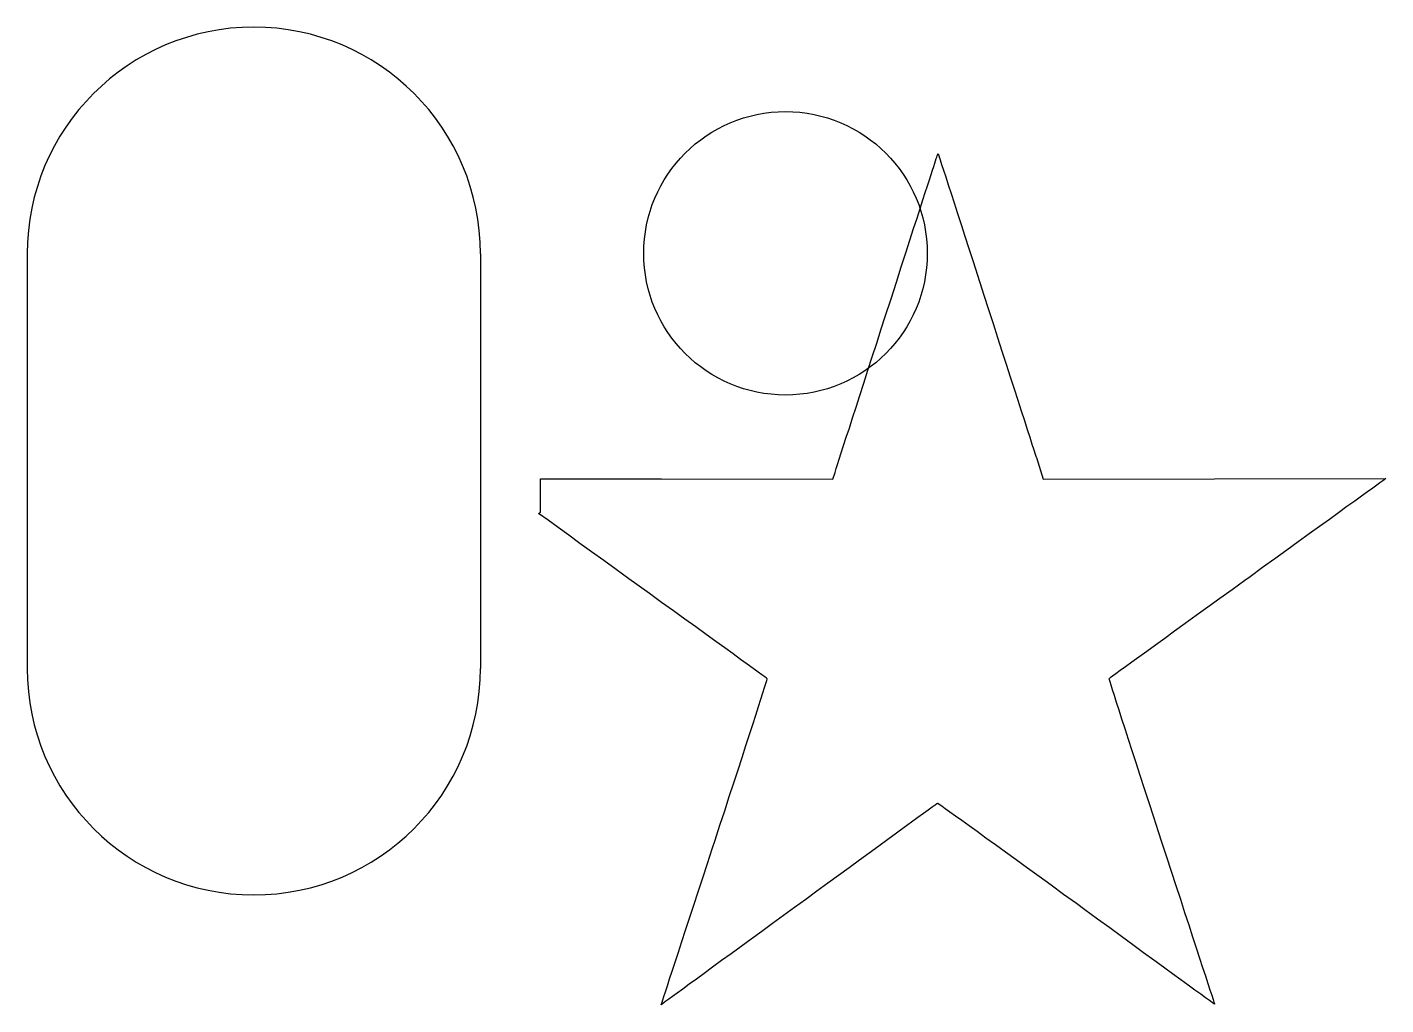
# Model space of a CAD drawing. Extents: x -22 to 351, y -111 to 35.
# Drawn here: x -17.424 to -13.821, y 19.882 to 22.476 of the extents above; entities that cross this region are included whole.
import ezdxf

# ---------------------------------------------------------------- set-up
doc = ezdxf.new("R2010")
doc.units = 0
doc.layers.add('BLACK', color=7, linetype='CONTINUOUS')

msp = doc.modelspace()

# ---------------------------------------------------------------- linework, layer by layer
at = {"layer": 'BLACK', "linetype": 'CONTINUOUS'}
for p, q in [((-15.015, 22.1216), (-15.0131, 22.1272)), ((-15.015, 22.1216), (-15.0131, 22.1272)), ((-15.0131, 22.1272), (-15.0117, 22.1315)), ((-15.0131, 22.1272), (-15.0117, 22.1315)), ((-15.0117, 22.1315), (-15.0106, 22.1348)), ((-15.0117, 22.1315), (-15.0106, 22.1348)), ((-15.0106, 22.1348), (-15.0097, 22.1371)), ((-15.0106, 22.1348), (-15.0097, 22.1371)), ((-15.0097, 22.1371), (-15.0092, 22.1387)), ((-15.0097, 22.1371), (-15.0092, 22.1387)), ((-15.0092, 22.1387), (-15.0088, 22.1396)), ((-15.0092, 22.1387), (-15.0088, 22.1396)), ((-15.0088, 22.1396), (-15.0085, 22.1401)), ((-15.0088, 22.1396), (-15.0085, 22.1401)), ((-15.0085, 22.1401), (-15.0084, 22.1402)), ((-15.0085, 22.1401), (-15.0084, 22.1402)), ((-15.0084, 22.1402), (-15.0083, 22.1401)), ((-15.0084, 22.1402), (-15.0083, 22.1401)), ((-15.0083, 22.1401), (-15.0083, 22.1399)), ((-15.0083, 22.1401), (-15.0083, 22.1399)), ((-15.0083, 22.1399), (-15.0082, 22.1398)), ((-15.0083, 22.1399), (-15.0082, 22.1398)), ((-15.0082, 22.1398), (-15.0075, 22.1379)), ((-15.0082, 22.1398), (-15.0075, 22.1379)), ((-15.0075, 22.1379), (-15.0057, 22.1324)), ((-15.0075, 22.1379), (-15.0057, 22.1324)), ((-15.0057, 22.1324), (-15.0028, 22.1236)), ((-15.0057, 22.1324), (-15.0028, 22.1236)), ((-15.0028, 22.1236), (-14.9989, 22.1115)), ((-15.0028, 22.1236), (-14.9989, 22.1115)), ((-15.027, 22.0847), (-15.0232, 22.0965)), ((-15.027, 22.0847), (-15.0232, 22.0965)), ((-15.0232, 22.0965), (-15.02, 22.1064)), ((-15.0232, 22.0965), (-15.02, 22.1064)), ((-15.02, 22.1064), (-15.0172, 22.1148)), ((-15.02, 22.1064), (-15.0172, 22.1148)), ((-15.0172, 22.1148), (-15.015, 22.1216)), ((-15.0172, 22.1148), (-15.015, 22.1216)), ((-14.9989, 22.1115), (-14.994, 22.0965)), ((-14.9989, 22.1115), (-14.994, 22.0965)), ((-14.994, 22.0965), (-14.9882, 22.0786)), ((-14.994, 22.0965), (-14.9882, 22.0786)), ((-15.0422, 22.0376), (-15.0365, 22.0555)), ((-15.0422, 22.0376), (-15.0365, 22.0555)), ((-15.0365, 22.0555), (-15.0314, 22.0711)), ((-15.0365, 22.0555), (-15.0314, 22.0711)), ((-15.0314, 22.0711), (-15.027, 22.0847)), ((-15.0314, 22.0711), (-15.027, 22.0847)), ((-14.9882, 22.0786), (-14.9815, 22.058)), ((-14.9882, 22.0786), (-14.9815, 22.058)), ((-14.9815, 22.058), (-14.9741, 22.0349)), ((-14.9815, 22.058), (-14.9741, 22.0349)), ((-15.0561, 21.9948), (-15.0488, 22.0175)), ((-15.0561, 21.9948), (-15.0488, 22.0175)), ((-15.0488, 22.0175), (-15.0422, 22.0376)), ((-15.0488, 22.0175), (-15.0422, 22.0376)), ((-14.9741, 22.0349), (-14.9658, 22.0096)), ((-14.9741, 22.0349), (-14.9658, 22.0096)), ((-15.0642, 21.9696), (-15.0561, 21.9948)), ((-15.0642, 21.9696), (-15.0561, 21.9948)), ((-14.9658, 22.0096), (-14.9569, 21.982)), ((-14.9658, 22.0096), (-14.9569, 21.982)), ((-14.9569, 21.982), (-14.9474, 21.9525)), ((-14.9569, 21.982), (-14.9474, 21.9525)), ((-15.0732, 21.9416), (-15.0642, 21.9696)), ((-15.0732, 21.9416), (-15.0642, 21.9696)), ((-14.9474, 21.9525), (-14.9373, 21.9213)), ((-14.9474, 21.9525), (-14.9373, 21.9213)), ((-15.0941, 21.8769), (-15.0832, 21.9107)), ((-15.0941, 21.8769), (-15.0832, 21.9107)), ((-15.0832, 21.9107), (-15.0732, 21.9416)), ((-15.0832, 21.9107), (-15.0732, 21.9416)), ((-14.9373, 21.9213), (-14.9267, 21.8884)), ((-14.9373, 21.9213), (-14.9267, 21.8884)), ((-17.424, 21.875), (-17.424, 20.775)), ((-16.222, 21.875), (-16.222, 20.775)), ((-15.106, 21.8398), (-15.0941, 21.8769)), ((-15.106, 21.8398), (-15.0941, 21.8769)), ((-14.9267, 21.8884), (-14.9156, 21.8541)), ((-14.9267, 21.8884), (-14.9156, 21.8541)), ((-15.119, 21.7994), (-15.106, 21.8398)), ((-15.119, 21.7994), (-15.106, 21.8398)), ((-14.9156, 21.8541), (-14.9041, 21.8185)), ((-14.9156, 21.8541), (-14.9041, 21.8185)), ((-15.1331, 21.7556), (-15.119, 21.7994)), ((-15.1331, 21.7556), (-15.119, 21.7994)), ((-14.9041, 21.8185), (-14.8923, 21.7819)), ((-14.9041, 21.8185), (-14.8923, 21.7819)), ((-14.8923, 21.7819), (-14.8868, 21.7649)), ((-14.8923, 21.7819), (-14.8868, 21.7649)), ((-14.8868, 21.7649), (-14.8746, 21.727)), ((-14.8868, 21.7649), (-14.8746, 21.727)), ((-15.1484, 21.7082), (-15.1331, 21.7556)), ((-15.1484, 21.7082), (-15.1331, 21.7556)), ((-14.8746, 21.727), (-14.8625, 21.6895)), ((-14.8746, 21.727), (-14.8625, 21.6895)), ((-15.1589, 21.6758), (-15.1484, 21.7082)), ((-15.1589, 21.6758), (-15.1484, 21.7082)), ((-15.171, 21.6381), (-15.1589, 21.6758)), ((-15.171, 21.6381), (-15.1589, 21.6758)), ((-14.8625, 21.6895), (-14.8506, 21.6527)), ((-14.8625, 21.6895), (-14.8506, 21.6527)), ((-15.1828, 21.6014), (-15.171, 21.6381)), ((-15.1828, 21.6014), (-15.171, 21.6381)), ((-14.8506, 21.6527), (-14.839, 21.6168)), ((-14.8506, 21.6527), (-14.839, 21.6168)), ((-15.1943, 21.5659), (-15.1828, 21.6014)), ((-15.1943, 21.5659), (-15.1828, 21.6014)), ((-14.839, 21.6168), (-14.8278, 21.582)), ((-14.839, 21.6168), (-14.8278, 21.582)), ((-14.8278, 21.582), (-14.817, 21.5486)), ((-14.8278, 21.582), (-14.817, 21.5486)), ((-15.2053, 21.5318), (-15.1943, 21.5659)), ((-15.2053, 21.5318), (-15.1943, 21.5659)), ((-14.817, 21.5486), (-14.8067, 21.5167)), ((-14.817, 21.5486), (-14.8067, 21.5167)), ((-15.2158, 21.4992), (-15.2053, 21.5318)), ((-15.2158, 21.4992), (-15.2053, 21.5318)), ((-14.8067, 21.5167), (-14.797, 21.4866)), ((-14.8067, 21.5167), (-14.797, 21.4866)), ((-15.2257, 21.4683), (-15.2158, 21.4992)), ((-15.2257, 21.4683), (-15.2158, 21.4992)), ((-14.797, 21.4866), (-14.788, 21.4585)), ((-14.797, 21.4866), (-14.788, 21.4585)), ((-15.2437, 21.4125), (-15.2351, 21.4393)), ((-15.2437, 21.4125), (-15.2351, 21.4393)), ((-15.2351, 21.4393), (-15.2257, 21.4683)), ((-15.2351, 21.4393), (-15.2257, 21.4683)), ((-14.788, 21.4585), (-14.7796, 21.4326)), ((-14.788, 21.4585), (-14.7796, 21.4326)), ((-15.2517, 21.3879), (-15.2437, 21.4125)), ((-15.2517, 21.3879), (-15.2437, 21.4125)), ((-14.7796, 21.4326), (-14.772, 21.409)), ((-14.7796, 21.4326), (-14.772, 21.409)), ((-14.772, 21.409), (-14.7652, 21.3882)), ((-14.772, 21.409), (-14.7652, 21.3882)), ((-15.2651, 21.3463), (-15.2588, 21.3658)), ((-15.2651, 21.3463), (-15.2588, 21.3658)), ((-15.2588, 21.3658), (-15.2517, 21.3879)), ((-15.2588, 21.3658), (-15.2517, 21.3879)), ((-14.7652, 21.3882), (-14.7594, 21.3701)), ((-14.7652, 21.3882), (-14.7594, 21.3701)), ((-14.7594, 21.3701), (-14.7546, 21.3551)), ((-14.7594, 21.3701), (-14.7546, 21.3551)), ((-15.2705, 21.3296), (-15.2651, 21.3463)), ((-15.2705, 21.3296), (-15.2651, 21.3463)), ((-14.7546, 21.3551), (-14.7508, 21.3434)), ((-14.7546, 21.3551), (-14.7508, 21.3434)), ((-14.7508, 21.3434), (-14.7481, 21.3351)), ((-14.7508, 21.3434), (-14.7481, 21.3351)), ((-14.7481, 21.3351), (-14.7477, 21.334)), ((-14.7481, 21.3351), (-14.7477, 21.334)), ((-14.7477, 21.334), (-14.7293, 21.2772)), ((-14.7477, 21.334), (-14.7293, 21.2772)), ((-15.2875, 21.2772), (-15.2817, 21.2948)), ((-15.2875, 21.2772), (-15.2817, 21.2948)), ((-15.2817, 21.2948), (-15.2806, 21.2984)), ((-15.2817, 21.2948), (-15.2806, 21.2984)), ((-15.2806, 21.2984), (-15.2783, 21.3055)), ((-15.2806, 21.2984), (-15.2783, 21.3055)), ((-15.2783, 21.3055), (-15.2749, 21.316)), ((-15.2783, 21.3055), (-15.2749, 21.316)), ((-15.2749, 21.316), (-15.2705, 21.3296)), ((-15.2749, 21.316), (-15.2705, 21.3296)), ((-16.063, 21.189), (-16.063, 21.2781)), ((-16.063, 21.2781), (-16.0577, 21.2781)), ((-16.063, 21.189), (-16.063, 21.2781)), ((-16.063, 21.2781), (-16.0577, 21.2781)), ((-16.0577, 21.2781), (-16.0283, 21.2781)), ((-16.0577, 21.2781), (-16.0283, 21.2781)), ((-16.0283, 21.2781), (-15.9967, 21.2781)), ((-16.0283, 21.2781), (-15.9967, 21.2781)), ((-15.9967, 21.2781), (-15.9631, 21.2781)), ((-15.9967, 21.2781), (-15.9631, 21.2781)), ((-15.9631, 21.2781), (-15.9277, 21.2781)), ((-15.9631, 21.2781), (-15.9277, 21.2781)), ((-15.9277, 21.2781), (-15.8905, 21.278)), ((-15.9277, 21.2781), (-15.8905, 21.278)), ((-15.8905, 21.278), (-15.8519, 21.278)), ((-15.8905, 21.278), (-15.8519, 21.278)), ((-15.8519, 21.278), (-15.8119, 21.2779)), ((-15.8519, 21.278), (-15.8119, 21.2779)), ((-15.8119, 21.2779), (-15.7707, 21.2779)), ((-15.8119, 21.2779), (-15.7707, 21.2779)), ((-15.7707, 21.2779), (-15.7416, 21.2779)), ((-15.7707, 21.2779), (-15.7416, 21.2779)), ((-15.7416, 21.2779), (-15.2875, 21.2772)), ((-15.7416, 21.2779), (-15.2875, 21.2772)), ((-14.7293, 21.2772), (-14.2752, 21.2778)), ((-14.7293, 21.2772), (-14.2752, 21.2778)), ((-14.2752, 21.2778), (-13.821, 21.2785)), ((-14.2752, 21.2778), (-13.821, 21.2785)), ((-13.8447, 21.2613), (-13.8557, 21.2534)), ((-13.8447, 21.2613), (-13.8557, 21.2534)), ((-13.8365, 21.2673), (-13.8447, 21.2613)), ((-13.8365, 21.2673), (-13.8447, 21.2613)), ((-13.8312, 21.2711), (-13.8365, 21.2673)), ((-13.8312, 21.2711), (-13.8365, 21.2673)), ((-13.8289, 21.2728), (-13.8312, 21.2711)), ((-13.8289, 21.2728), (-13.8312, 21.2711)), ((-13.821, 21.2785), (-13.8289, 21.2728)), ((-13.821, 21.2785), (-13.8289, 21.2728)), ((-13.8852, 21.232), (-13.9035, 21.2188)), ((-13.8852, 21.232), (-13.9035, 21.2188)), ((-13.8692, 21.2436), (-13.8852, 21.232)), ((-13.8692, 21.2436), (-13.8852, 21.232)), ((-13.8557, 21.2534), (-13.8692, 21.2436)), ((-13.8557, 21.2534), (-13.8692, 21.2436)), ((-16.0677, 21.1858), (-16.063, 21.189)), ((-16.0677, 21.1858), (-16.063, 21.189)), ((-16.0427, 21.1677), (-16.0677, 21.1858)), ((-16.0427, 21.1677), (-16.0677, 21.1858)), ((-13.9465, 21.1878), (-13.9708, 21.1702)), ((-13.9465, 21.1878), (-13.9708, 21.1702)), ((-13.924, 21.204), (-13.9465, 21.1878)), ((-13.924, 21.204), (-13.9465, 21.1878)), ((-13.9035, 21.2188), (-13.924, 21.204)), ((-13.9035, 21.2188), (-13.924, 21.204)), ((-16.016, 21.1484), (-16.0427, 21.1677)), ((-16.016, 21.1484), (-16.0427, 21.1677)), ((-13.9968, 21.1513), (-14.0245, 21.1314)), ((-13.9968, 21.1513), (-14.0245, 21.1314)), ((-13.9708, 21.1702), (-13.9968, 21.1513)), ((-13.9708, 21.1702), (-13.9968, 21.1513)), ((-15.9877, 21.128), (-16.016, 21.1484)), ((-15.9877, 21.128), (-16.016, 21.1484)), ((-15.9581, 21.1065), (-15.9877, 21.128)), ((-15.9581, 21.1065), (-15.9877, 21.128)), ((-14.0245, 21.1314), (-14.0535, 21.1103)), ((-14.0245, 21.1314), (-14.0535, 21.1103)), ((-15.9272, 21.0842), (-15.9581, 21.1065)), ((-15.9272, 21.0842), (-15.9581, 21.1065)), ((-15.8951, 21.061), (-15.9272, 21.0842)), ((-15.8951, 21.061), (-15.9272, 21.0842)), ((-14.0839, 21.0884), (-14.1153, 21.0657)), ((-14.0839, 21.0884), (-14.1153, 21.0657)), ((-14.0535, 21.1103), (-14.0839, 21.0884)), ((-14.0535, 21.1103), (-14.0839, 21.0884)), ((-15.8621, 21.0372), (-15.8951, 21.061)), ((-15.8621, 21.0372), (-15.8951, 21.061)), ((-14.1478, 21.0422), (-14.1811, 21.0181)), ((-14.1478, 21.0422), (-14.1811, 21.0181)), ((-14.1153, 21.0657), (-14.1478, 21.0422)), ((-14.1153, 21.0657), (-14.1478, 21.0422)), ((-15.8283, 21.0127), (-15.8621, 21.0372)), ((-15.8283, 21.0127), (-15.8621, 21.0372)), ((-15.8073, 20.9976), (-15.8283, 21.0127)), ((-15.8073, 20.9976), (-15.8283, 21.0127)), ((-14.1952, 21.0079), (-14.2288, 20.9837)), ((-14.1952, 21.0079), (-14.2288, 20.9837)), ((-14.1811, 21.0181), (-14.1952, 21.0079)), ((-14.1811, 21.0181), (-14.1952, 21.0079)), ((-15.774, 20.9735), (-15.8073, 20.9976)), ((-15.774, 20.9735), (-15.8073, 20.9976)), ((-15.7415, 20.95), (-15.774, 20.9735)), ((-15.7415, 20.95), (-15.774, 20.9735)), ((-14.2288, 20.9837), (-14.2615, 20.96)), ((-14.2288, 20.9837), (-14.2615, 20.96)), ((-15.7102, 20.9274), (-15.7415, 20.95)), ((-15.7102, 20.9274), (-15.7415, 20.95)), ((-14.2932, 20.9371), (-14.3238, 20.915)), ((-14.2932, 20.9371), (-14.3238, 20.915)), ((-14.2615, 20.96), (-14.2932, 20.9371)), ((-14.2615, 20.96), (-14.2932, 20.9371)), ((-15.68, 20.9055), (-15.7102, 20.9274)), ((-15.68, 20.9055), (-15.7102, 20.9274)), ((-15.6512, 20.8847), (-15.68, 20.9055)), ((-15.6512, 20.8847), (-15.68, 20.9055)), ((-14.3238, 20.915), (-14.3531, 20.8937)), ((-14.3238, 20.915), (-14.3531, 20.8937)), ((-15.6238, 20.8649), (-15.6512, 20.8847)), ((-15.6238, 20.8649), (-15.6512, 20.8847)), ((-15.5981, 20.8463), (-15.6238, 20.8649)), ((-15.5981, 20.8463), (-15.6238, 20.8649)), ((-14.3811, 20.8735), (-14.4074, 20.8545)), ((-14.3811, 20.8735), (-14.4074, 20.8545)), ((-14.3531, 20.8937), (-14.3811, 20.8735)), ((-14.3531, 20.8937), (-14.3811, 20.8735)), ((-15.5742, 20.829), (-15.5981, 20.8463)), ((-15.5742, 20.829), (-15.5981, 20.8463)), ((-15.5521, 20.8131), (-15.5742, 20.829)), ((-15.5521, 20.8131), (-15.5742, 20.829)), ((-14.4321, 20.8366), (-14.455, 20.82)), ((-14.4321, 20.8366), (-14.455, 20.82)), ((-14.4074, 20.8545), (-14.4321, 20.8366)), ((-14.4074, 20.8545), (-14.4321, 20.8366)), ((-15.5322, 20.7986), (-15.5521, 20.8131)), ((-15.5322, 20.7986), (-15.5521, 20.8131)), ((-15.5144, 20.7858), (-15.5322, 20.7986)), ((-15.5144, 20.7858), (-15.5322, 20.7986)), ((-14.4947, 20.7913), (-14.5112, 20.7794)), ((-14.4947, 20.7913), (-14.5112, 20.7794)), ((-14.4759, 20.8049), (-14.4947, 20.7913)), ((-14.4759, 20.8049), (-14.4947, 20.7913)), ((-14.455, 20.82), (-14.4759, 20.8049)), ((-14.455, 20.82), (-14.4759, 20.8049)), ((-15.4989, 20.7746), (-15.5144, 20.7858)), ((-15.4989, 20.7746), (-15.5144, 20.7858)), ((-15.4859, 20.7651), (-15.4989, 20.7746)), ((-15.4859, 20.7651), (-15.4989, 20.7746)), ((-15.4755, 20.7576), (-15.4859, 20.7651)), ((-15.4755, 20.7576), (-15.4859, 20.7651)), ((-15.4679, 20.7521), (-15.4755, 20.7576)), ((-15.4679, 20.7521), (-15.4755, 20.7576)), ((-14.5458, 20.7543), (-14.5518, 20.7499)), ((-14.5458, 20.7543), (-14.5518, 20.7499)), ((-14.5369, 20.7607), (-14.5458, 20.7543)), ((-14.5369, 20.7607), (-14.5458, 20.7543)), ((-14.5253, 20.7691), (-14.5369, 20.7607)), ((-14.5253, 20.7691), (-14.5369, 20.7607)), ((-14.5112, 20.7794), (-14.5253, 20.7691)), ((-14.5112, 20.7794), (-14.5253, 20.7691)), ((-15.4729, 20.7102), (-15.4684, 20.7242)), ((-15.4729, 20.7102), (-15.4684, 20.7242)), ((-15.4684, 20.7242), (-15.4651, 20.735)), ((-15.4684, 20.7242), (-15.4651, 20.735)), ((-15.4632, 20.7486), (-15.4679, 20.7521)), ((-15.4632, 20.7486), (-15.4679, 20.7521)), ((-15.4651, 20.735), (-15.4628, 20.7426)), ((-15.4651, 20.735), (-15.4628, 20.7426)), ((-15.4615, 20.7474), (-15.4632, 20.7486)), ((-15.4615, 20.7474), (-15.4632, 20.7486)), ((-15.4628, 20.7426), (-15.4616, 20.7467)), ((-15.4628, 20.7426), (-15.4616, 20.7467)), ((-15.4616, 20.7467), (-15.4615, 20.7474)), ((-15.4616, 20.7467), (-15.4615, 20.7474)), ((-14.5549, 20.7476), (-14.5553, 20.7473)), ((-14.5549, 20.7476), (-14.5553, 20.7473)), ((-14.5553, 20.7473), (-14.5548, 20.7454)), ((-14.5553, 20.7473), (-14.5548, 20.7454)), ((-14.5518, 20.7499), (-14.5549, 20.7476)), ((-14.5518, 20.7499), (-14.5549, 20.7476)), ((-14.5548, 20.7454), (-14.5532, 20.7398)), ((-14.5548, 20.7454), (-14.5532, 20.7398)), ((-14.5532, 20.7398), (-14.5505, 20.7309)), ((-14.5532, 20.7398), (-14.5505, 20.7309)), ((-14.5505, 20.7309), (-14.5467, 20.7188)), ((-14.5505, 20.7309), (-14.5467, 20.7188)), ((-14.5467, 20.7188), (-14.5418, 20.7036)), ((-14.5467, 20.7188), (-14.5418, 20.7036)), ((-15.4846, 20.6736), (-15.4783, 20.6933)), ((-15.4846, 20.6736), (-15.4783, 20.6933)), ((-15.4783, 20.6933), (-15.4729, 20.7102)), ((-15.4783, 20.6933), (-15.4729, 20.7102)), ((-14.5418, 20.7036), (-14.5361, 20.6854)), ((-14.5418, 20.7036), (-14.5361, 20.6854)), ((-14.5361, 20.6854), (-14.5294, 20.6646)), ((-14.5361, 20.6854), (-14.5294, 20.6646)), ((-15.4998, 20.6264), (-15.4918, 20.6512)), ((-15.4998, 20.6264), (-15.4918, 20.6512)), ((-15.4918, 20.6512), (-15.4846, 20.6736)), ((-15.4918, 20.6512), (-15.4846, 20.6736)), ((-14.5294, 20.6646), (-14.5219, 20.6412)), ((-14.5294, 20.6646), (-14.5219, 20.6412)), ((-15.5085, 20.5992), (-15.4998, 20.6264)), ((-15.5085, 20.5992), (-15.4998, 20.6264)), ((-14.5219, 20.6412), (-14.5135, 20.6154)), ((-14.5219, 20.6412), (-14.5135, 20.6154)), ((-14.5135, 20.6154), (-14.5045, 20.5873)), ((-14.5135, 20.6154), (-14.5045, 20.5873)), ((-15.518, 20.57), (-15.5085, 20.5992)), ((-15.518, 20.57), (-15.5085, 20.5992)), ((-14.5045, 20.5873), (-14.4947, 20.5571)), ((-14.5045, 20.5873), (-14.4947, 20.5571)), ((-15.5389, 20.5057), (-15.5282, 20.5387)), ((-15.5389, 20.5057), (-15.5282, 20.5387)), ((-15.5282, 20.5387), (-15.518, 20.57)), ((-15.5282, 20.5387), (-15.518, 20.57)), ((-14.4947, 20.5571), (-14.4843, 20.5251)), ((-14.4947, 20.5571), (-14.4843, 20.5251)), ((-15.5502, 20.471), (-15.5389, 20.5057)), ((-15.5502, 20.471), (-15.5389, 20.5057)), ((-14.4843, 20.5251), (-14.4733, 20.4913)), ((-14.4843, 20.5251), (-14.4733, 20.4913)), ((-15.562, 20.4348), (-15.5502, 20.471)), ((-15.562, 20.4348), (-15.5502, 20.471)), ((-14.4733, 20.4913), (-14.4618, 20.4559)), ((-14.4733, 20.4913), (-14.4618, 20.4559)), ((-15.5742, 20.3973), (-15.562, 20.4348)), ((-15.5742, 20.3973), (-15.562, 20.4348)), ((-14.4618, 20.4559), (-14.4498, 20.4191)), ((-14.4618, 20.4559), (-14.4498, 20.4191)), ((-15.5868, 20.3587), (-15.5742, 20.3973)), ((-15.5868, 20.3587), (-15.5742, 20.3973)), ((-15.0343, 20.3991), (-15.0469, 20.3899)), ((-15.0343, 20.3991), (-15.0469, 20.3899)), ((-15.0241, 20.4065), (-15.0343, 20.3991)), ((-15.0241, 20.4065), (-15.0343, 20.3991)), ((-15.0165, 20.412), (-15.0241, 20.4065)), ((-15.0165, 20.412), (-15.0241, 20.4065)), ((-15.0118, 20.4154), (-15.0165, 20.412)), ((-15.0118, 20.4154), (-15.0165, 20.412)), ((-15.0101, 20.4166), (-15.0118, 20.4154)), ((-15.0101, 20.4166), (-15.0118, 20.4154)), ((-15.0092, 20.4162), (-15.0101, 20.4166)), ((-15.0092, 20.4162), (-15.0101, 20.4166)), ((-15.0054, 20.4137), (-15.0092, 20.4162)), ((-15.0054, 20.4137), (-15.0092, 20.4162)), ((-14.9987, 20.4091), (-15.0054, 20.4137)), ((-14.9987, 20.4091), (-15.0054, 20.4137)), ((-14.9892, 20.4024), (-14.9987, 20.4091)), ((-14.9892, 20.4024), (-14.9987, 20.4091)), ((-14.977, 20.3937), (-14.9892, 20.4024)), ((-14.977, 20.3937), (-14.9892, 20.4024)), ((-14.9624, 20.3832), (-14.977, 20.3937)), ((-14.9624, 20.3832), (-14.977, 20.3937)), ((-14.4498, 20.4191), (-14.4373, 20.381)), ((-14.4498, 20.4191), (-14.4373, 20.381)), ((-15.5998, 20.319), (-15.5868, 20.3587)), ((-15.5998, 20.319), (-15.5868, 20.3587)), ((-15.079, 20.3665), (-15.0981, 20.3526)), ((-15.079, 20.3665), (-15.0981, 20.3526)), ((-15.0619, 20.379), (-15.079, 20.3665)), ((-15.0619, 20.379), (-15.079, 20.3665)), ((-15.0469, 20.3899), (-15.0619, 20.379)), ((-15.0469, 20.3899), (-15.0619, 20.379)), ((-14.9453, 20.371), (-14.9624, 20.3832)), ((-14.9453, 20.371), (-14.9624, 20.3832)), ((-14.9261, 20.3571), (-14.9453, 20.371)), ((-14.9261, 20.3571), (-14.9453, 20.371)), ((-14.9047, 20.3418), (-14.9261, 20.3571)), ((-14.9047, 20.3418), (-14.9261, 20.3571)), ((-14.4373, 20.381), (-14.4245, 20.3418)), ((-14.4373, 20.381), (-14.4245, 20.3418)), ((-15.1415, 20.321), (-15.1655, 20.3035)), ((-15.1415, 20.321), (-15.1655, 20.3035)), ((-15.119, 20.3374), (-15.1415, 20.321)), ((-15.119, 20.3374), (-15.1415, 20.321)), ((-15.0981, 20.3526), (-15.119, 20.3374)), ((-15.0981, 20.3526), (-15.119, 20.3374)), ((-14.8814, 20.3249), (-14.9047, 20.3418)), ((-14.8814, 20.3249), (-14.9047, 20.3418)), ((-14.8563, 20.3068), (-14.8814, 20.3249)), ((-14.8563, 20.3068), (-14.8814, 20.3249)), ((-14.4245, 20.3418), (-14.4158, 20.3151)), ((-14.4245, 20.3418), (-14.4158, 20.3151)), ((-15.6201, 20.257), (-15.6073, 20.2962)), ((-15.6201, 20.257), (-15.6073, 20.2962)), ((-15.6073, 20.2962), (-15.5998, 20.319)), ((-15.6073, 20.2962), (-15.5998, 20.319)), ((-15.1907, 20.2851), (-15.2171, 20.2659)), ((-15.1907, 20.2851), (-15.2171, 20.2659)), ((-15.1655, 20.3035), (-15.1907, 20.2851)), ((-15.1655, 20.3035), (-15.1907, 20.2851)), ((-14.8295, 20.2873), (-14.8563, 20.3068)), ((-14.8295, 20.2873), (-14.8563, 20.3068)), ((-14.8012, 20.2668), (-14.8295, 20.2873)), ((-14.8012, 20.2668), (-14.8295, 20.2873)), ((-14.4158, 20.3151), (-14.4028, 20.2753)), ((-14.4158, 20.3151), (-14.4028, 20.2753)), ((-15.6326, 20.2189), (-15.6201, 20.257)), ((-15.6326, 20.2189), (-15.6201, 20.257)), ((-15.2171, 20.2659), (-15.2443, 20.246)), ((-15.2171, 20.2659), (-15.2443, 20.246)), ((-14.7715, 20.2453), (-14.8012, 20.2668)), ((-14.7715, 20.2453), (-14.8012, 20.2668)), ((-14.4028, 20.2753), (-14.3901, 20.2365)), ((-14.4028, 20.2753), (-14.3901, 20.2365)), ((-15.6446, 20.182), (-15.6326, 20.2189)), ((-15.6446, 20.182), (-15.6326, 20.2189)), ((-15.2724, 20.2256), (-15.301, 20.2047)), ((-15.2724, 20.2256), (-15.301, 20.2047)), ((-15.2443, 20.246), (-15.2724, 20.2256)), ((-15.2443, 20.246), (-15.2724, 20.2256)), ((-14.7406, 20.2228), (-14.7715, 20.2453)), ((-14.7406, 20.2228), (-14.7715, 20.2453)), ((-14.7086, 20.1994), (-14.7406, 20.2228)), ((-14.7086, 20.1994), (-14.7406, 20.2228)), ((-14.3901, 20.2365), (-14.3778, 20.1989)), ((-14.3901, 20.2365), (-14.3778, 20.1989)), ((-15.6563, 20.1465), (-15.6446, 20.182)), ((-15.6563, 20.1465), (-15.6446, 20.182)), ((-15.3301, 20.1835), (-15.3594, 20.1621)), ((-15.3301, 20.1835), (-15.3594, 20.1621)), ((-15.301, 20.2047), (-15.3301, 20.1835)), ((-15.301, 20.2047), (-15.3301, 20.1835)), ((-14.6756, 20.1754), (-14.7086, 20.1994)), ((-14.6756, 20.1754), (-14.7086, 20.1994)), ((-14.3778, 20.1989), (-14.3659, 20.1626)), ((-14.3778, 20.1989), (-14.3659, 20.1626)), ((-15.6674, 20.1126), (-15.6563, 20.1465)), ((-15.6674, 20.1126), (-15.6563, 20.1465)), ((-15.3594, 20.1621), (-15.3888, 20.1407)), ((-15.3594, 20.1621), (-15.3888, 20.1407)), ((-14.6417, 20.1507), (-14.6756, 20.1754)), ((-14.6417, 20.1507), (-14.6756, 20.1754)), ((-14.6189, 20.134), (-14.6417, 20.1507)), ((-14.6189, 20.134), (-14.6417, 20.1507)), ((-14.3659, 20.1626), (-14.3545, 20.1277)), ((-14.3659, 20.1626), (-14.3545, 20.1277)), ((-15.6779, 20.0804), (-15.6674, 20.1126)), ((-15.6779, 20.0804), (-15.6674, 20.1126)), ((-15.4181, 20.1193), (-15.4471, 20.0981)), ((-15.4181, 20.1193), (-15.4471, 20.0981)), ((-15.3888, 20.1407), (-15.4181, 20.1193)), ((-15.3888, 20.1407), (-15.4181, 20.1193)), ((-14.5856, 20.1098), (-14.6189, 20.134)), ((-14.5856, 20.1098), (-14.6189, 20.134)), ((-14.5533, 20.0862), (-14.5856, 20.1098)), ((-14.5533, 20.0862), (-14.5856, 20.1098)), ((-14.3545, 20.1277), (-14.3437, 20.0945)), ((-14.3545, 20.1277), (-14.3437, 20.0945)), ((-15.6878, 20.05), (-15.6779, 20.0804)), ((-15.6878, 20.05), (-15.6779, 20.0804)), ((-15.4757, 20.0773), (-15.5037, 20.0568)), ((-15.4757, 20.0773), (-15.5037, 20.0568)), ((-15.4471, 20.0981), (-15.4757, 20.0773)), ((-15.4471, 20.0981), (-15.4757, 20.0773)), ((-14.5221, 20.0634), (-14.5533, 20.0862)), ((-14.5221, 20.0634), (-14.5533, 20.0862)), ((-14.3437, 20.0945), (-14.3334, 20.0631)), ((-14.3437, 20.0945), (-14.3334, 20.0631)), ((-15.6971, 20.0217), (-15.6878, 20.05)), ((-15.6971, 20.0217), (-15.6878, 20.05)), ((-15.531, 20.037), (-15.5572, 20.0178)), ((-15.531, 20.037), (-15.5572, 20.0178)), ((-15.5037, 20.0568), (-15.531, 20.037)), ((-15.5037, 20.0568), (-15.531, 20.037)), ((-14.492, 20.0415), (-14.5221, 20.0634)), ((-14.492, 20.0415), (-14.5221, 20.0634)), ((-14.4633, 20.0206), (-14.492, 20.0415)), ((-14.4633, 20.0206), (-14.492, 20.0415)), ((-14.3334, 20.0631), (-14.3238, 20.0337)), ((-14.3334, 20.0631), (-14.3238, 20.0337)), ((-14.3238, 20.0337), (-14.3149, 20.0064)), ((-14.3238, 20.0337), (-14.3149, 20.0064)), ((-15.7056, 19.9957), (-15.6971, 20.0217)), ((-15.7056, 19.9957), (-15.6971, 20.0217)), ((-15.5824, 19.9995), (-15.6063, 19.982)), ((-15.5824, 19.9995), (-15.6063, 19.982)), ((-15.5572, 20.0178), (-15.5824, 19.9995)), ((-15.5572, 20.0178), (-15.5824, 19.9995)), ((-14.4361, 20.0008), (-14.4633, 20.0206)), ((-14.4361, 20.0008), (-14.4633, 20.0206)), ((-14.4105, 19.9821), (-14.4361, 20.0008)), ((-14.4105, 19.9821), (-14.4361, 20.0008)), ((-14.3149, 20.0064), (-14.3068, 19.9814)), ((-14.3149, 20.0064), (-14.3068, 19.9814)), ((-15.7203, 19.9509), (-15.7134, 19.972)), ((-15.7203, 19.9509), (-15.7134, 19.972)), ((-15.7134, 19.972), (-15.7056, 19.9957)), ((-15.7134, 19.972), (-15.7056, 19.9957)), ((-15.6287, 19.9657), (-15.6494, 19.9505)), ((-15.6287, 19.9657), (-15.6494, 19.9505)), ((-15.6063, 19.982), (-15.6287, 19.9657)), ((-15.6063, 19.982), (-15.6287, 19.9657)), ((-14.3867, 19.9648), (-14.4105, 19.9821)), ((-14.3867, 19.9648), (-14.4105, 19.9821)), ((-14.3648, 19.9489), (-14.3867, 19.9648)), ((-14.3648, 19.9489), (-14.3867, 19.9648)), ((-14.3068, 19.9814), (-14.2994, 19.9589)), ((-14.3068, 19.9814), (-14.2994, 19.9589)), ((-15.7314, 19.917), (-15.7263, 19.9325)), ((-15.7314, 19.917), (-15.7263, 19.9325)), ((-15.7263, 19.9325), (-15.7203, 19.9509)), ((-15.7263, 19.9325), (-15.7203, 19.9509)), ((-15.6684, 19.9367), (-15.6854, 19.9243)), ((-15.6684, 19.9367), (-15.6854, 19.9243)), ((-15.6494, 19.9505), (-15.6684, 19.9367)), ((-15.6494, 19.9505), (-15.6684, 19.9367)), ((-14.345, 19.9344), (-14.3648, 19.9489)), ((-14.345, 19.9344), (-14.3648, 19.9489)), ((-14.3273, 19.9216), (-14.345, 19.9344)), ((-14.3273, 19.9216), (-14.345, 19.9344)), ((-14.2994, 19.9589), (-14.293, 19.939)), ((-14.2994, 19.9589), (-14.293, 19.939)), ((-14.293, 19.939), (-14.2874, 19.9219)), ((-14.293, 19.939), (-14.2874, 19.9219)), ((-15.7411, 19.8871), (-15.7404, 19.8894)), ((-15.7411, 19.8871), (-15.7404, 19.8894)), ((-15.7404, 19.8894), (-15.7384, 19.8953)), ((-15.7404, 19.8894), (-15.7384, 19.8953)), ((-15.7384, 19.8953), (-15.7354, 19.9045)), ((-15.7384, 19.8953), (-15.7354, 19.9045)), ((-15.7354, 19.9045), (-15.7314, 19.917)), ((-15.7354, 19.9045), (-15.7314, 19.917)), ((-15.7301, 19.8916), (-15.7346, 19.8883)), ((-15.7301, 19.8916), (-15.7346, 19.8883)), ((-15.7228, 19.897), (-15.7301, 19.8916)), ((-15.7228, 19.897), (-15.7301, 19.8916)), ((-15.7127, 19.9043), (-15.7228, 19.897)), ((-15.7127, 19.9043), (-15.7228, 19.897)), ((-15.7002, 19.9135), (-15.7127, 19.9043)), ((-15.7002, 19.9135), (-15.7127, 19.9043)), ((-15.6854, 19.9243), (-15.7002, 19.9135)), ((-15.6854, 19.9243), (-15.7002, 19.9135)), ((-14.312, 19.9105), (-14.3273, 19.9216)), ((-14.312, 19.9105), (-14.3273, 19.9216)), ((-14.2992, 19.9011), (-14.312, 19.9105)), ((-14.2992, 19.9011), (-14.312, 19.9105)), ((-14.2889, 19.8937), (-14.2992, 19.9011)), ((-14.2889, 19.8937), (-14.2992, 19.9011)), ((-14.2814, 19.8883), (-14.2889, 19.8937)), ((-14.2814, 19.8883), (-14.2889, 19.8937)), ((-14.2874, 19.9219), (-14.2828, 19.9078)), ((-14.2874, 19.9219), (-14.2828, 19.9078)), ((-14.2828, 19.9078), (-14.2793, 19.8968)), ((-14.2828, 19.9078), (-14.2793, 19.8968)), ((-14.2793, 19.8968), (-14.2768, 19.889)), ((-14.2793, 19.8968), (-14.2768, 19.889)), ((-14.2768, 19.889), (-14.2754, 19.8847)), ((-14.2768, 19.889), (-14.2754, 19.8847)), ((-15.736, 19.8873), (-15.7426, 19.8823)), ((-15.736, 19.8873), (-15.7426, 19.8823)), ((-15.7426, 19.8823), (-15.7411, 19.8871)), ((-15.7426, 19.8823), (-15.7411, 19.8871)), ((-15.7346, 19.8883), (-15.736, 19.8873)), ((-15.7346, 19.8883), (-15.736, 19.8873)), ((-14.2768, 19.885), (-14.2814, 19.8883)), ((-14.2768, 19.885), (-14.2814, 19.8883)), ((-14.2752, 19.8839), (-14.2768, 19.885)), ((-14.2752, 19.8839), (-14.2768, 19.885)), ((-14.2754, 19.8847), (-14.2752, 19.8839)), ((-14.2754, 19.8847), (-14.2752, 19.8839))]:
    msp.add_line(p, q, dxfattribs=at)
at = {"layer": 'BLACK'}
msp.add_circle((-15.413, 21.876), 0.376, dxfattribs=at)
for centre, start, end in [((-16.823, 21.875), 0, 180), ((-16.823, 20.775), 180, 360)]:
    msp.add_arc(centre, 0.601, start, end, dxfattribs=at)

doc.saveas('drawing.dxf')
